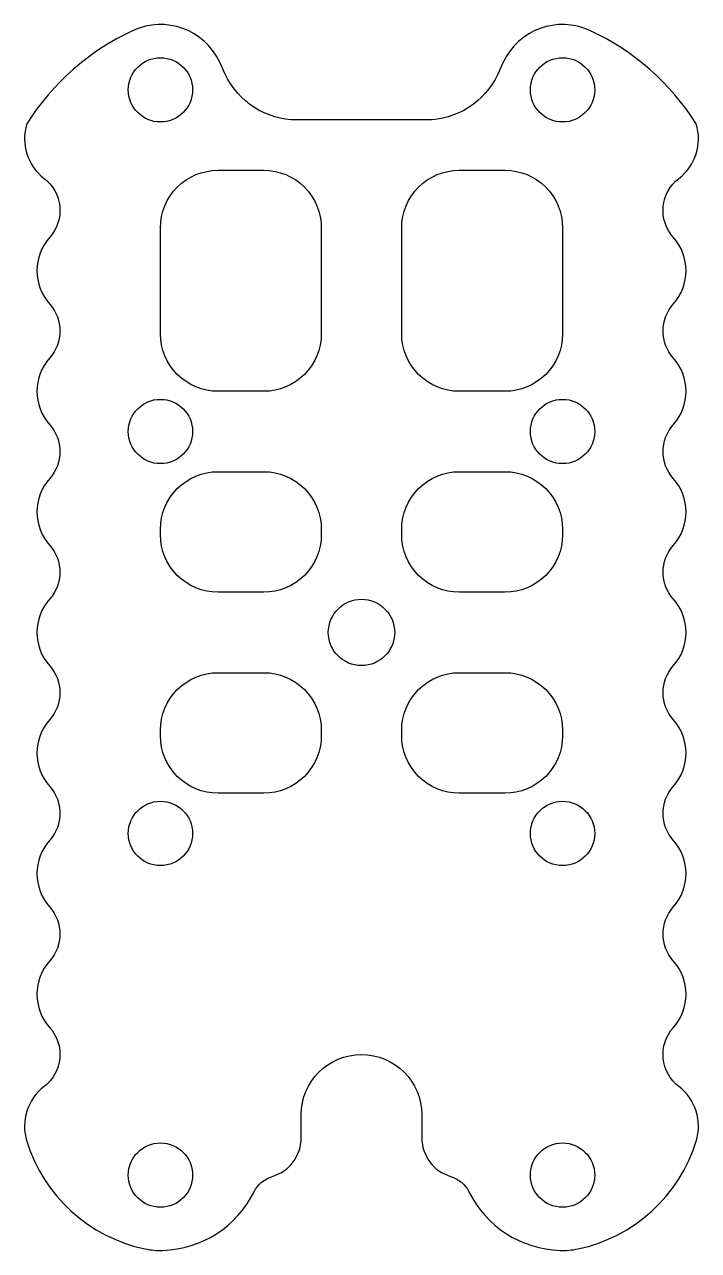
# Model space of a CAD drawing. Header units: millimetres. Extents: x -16.8 to 16.8, y -30.8 to 30.3.
import ezdxf

# ---------------------------------------------------------------- set-up
doc = ezdxf.new("R2010")
doc.units = ezdxf.units.MM
doc.layers.get('0').update_dxf_attribs({"linetype": 'CONTINUOUS'})

msp = doc.modelspace()

# ---------------------------------------------------------------- linework, layer by layer
for points in [[(-11.361, 29.951, 0.145056), (-16.652, 25.309, 0.31374), (-15.784, 22.588, -0.436641), (-15.509, 19.667, 0.381966), (-15.509, 16.333, -0.381966), (-15.509, 13.667, 0.381966), (-15.509, 10.333, -0.381966), (-15.509, 7.667, 0.381966), (-15.509, 4.333, -0.381966), (-15.509, 1.667, 0.381966), (-15.509, -1.667, -0.381966), (-15.509, -4.333, 0.381966), (-15.509, -7.667, -0.381966), (-15.509, -10.333, 0.381966), (-15.509, -13.667, -0.381966), (-15.509, -16.333, 0.381966), (-15.509, -19.667, -0.436641), (-15.784, -22.588, 0.31374), (-16.652, -25.309, 0.272888), (-10.768, -30.671, 0.059531), (-9.881, -30.748, 0.276386), (-5.344, -27.833, -0.208063), (-4.429, -27.063, 0.331679), (-3, -25.146), (-3, -24, -1), (3, -24), (3, -25.146, 0.331679), (4.429, -27.063, -0.208063), (5.344, -27.833, 0.276386), (9.881, -30.748, 0.059531), (10.768, -30.671, 0.272888), (16.652, -25.309, 0.31374), (15.784, -22.588, -0.436641), (15.509, -19.667, 0.381966), (15.509, -16.333, -0.381966), (15.509, -13.667, 0.381966), (15.509, -10.333, -0.381966), (15.509, -7.667, 0.381966), (15.509, -4.333, -0.381966), (15.509, -1.667, 0.381966), (15.509, 1.667, -0.381966), (15.509, 4.333, 0.381966), (15.509, 7.667, -0.381966), (15.509, 10.333, 0.381966), (15.509, 13.667, -0.381966), (15.509, 16.333, 0.381966), (15.509, 19.667, -0.436641), (15.784, 22.588, 0.31374), (16.652, 25.309, 0.145056), (11.361, 29.951, 0.412977), (7.054, 28.374), (6.774, 27.773, -0.291473), (3.207, 25.5), (-3.207, 25.5, -0.291473), (-6.774, 27.773), (-7.054, 28.374, 0.412977)], [(-10, 14.862), (-10, 20.138, -0.414214), (-7.138, 23), (-4.862, 23, -0.414214), (-2, 20.138), (-2, 14.862, -0.414214), (-4.862, 12), (-7.138, 12, -0.414214)], [(4.862, 23), (7.138, 23, -0.414214), (10, 20.138), (10, 14.862, -0.414214), (7.138, 12), (4.862, 12, -0.414214), (2, 14.862), (2, 20.138, -0.414214)], [(-10, 4.862), (-10, 5.138, -0.414214), (-7.138, 8), (-4.862, 8, -0.414214), (-2, 5.138), (-2, 4.862, -0.414214), (-4.862, 2), (-7.138, 2, -0.414214)], [(2, 4.862), (2, 5.138, -0.414214), (4.862, 8), (7.138, 8, -0.414214), (10, 5.138), (10, 4.862, -0.414214), (7.138, 2), (4.862, 2, -0.414214)], [(-10, -5.138), (-10, -4.862, -0.414214), (-7.138, -2), (-4.862, -2, -0.414214), (-2, -4.862), (-2, -5.138, -0.414214), (-4.862, -8), (-7.138, -8, -0.414214)], [(2, -5.138), (2, -4.862, -0.414214), (4.862, -2), (7.138, -2, -0.414214), (10, -4.862), (10, -5.138, -0.414214), (7.138, -8), (4.862, -8, -0.414214)]]:
    msp.add_lwpolyline(points, format="xyb", close=True)
for centre, radius in [((-10, 27), 1.6), ((10, 27), 1.6), ((-10, 10), 1.6), ((10, 10), 1.6), ((0, 0), 1.65), ((-10, -10), 1.6), ((10, -10), 1.6), ((-10, -27), 1.6), ((10, -27), 1.6)]:
    msp.add_circle(centre, radius)

doc.saveas('drawing.dxf')
